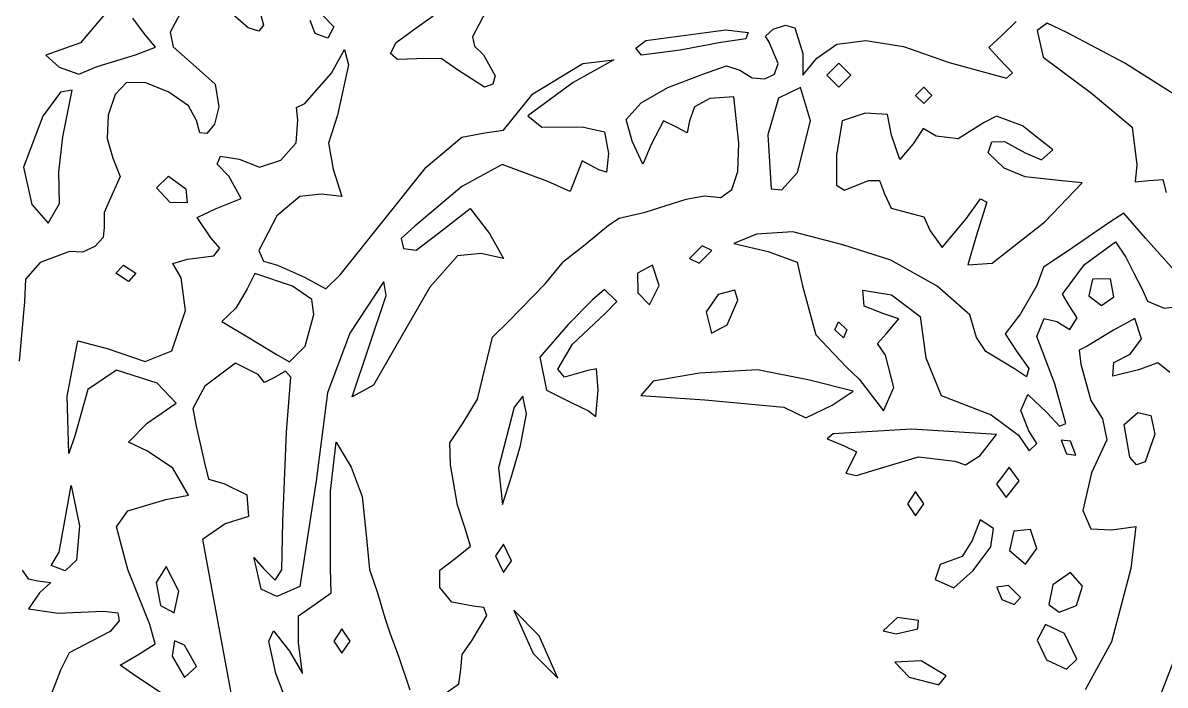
# Model space of a CAD drawing. Extents: x -0.8 to 79.1, y -6.2 to 80.1.
# Drawn here: x 21.43 to 51.43, y 28.22 to 45.61 of the extents above; entities that cross this region are included whole.
import ezdxf

# ---------------------------------------------------------------- set-up
doc = ezdxf.new("R2010")
doc.units = 0

msp = doc.modelspace()

# ---------------------------------------------------------------- linework, layer by layer
at = {"layer": 'Layer 1', "color": 4}
for p, q in [((23.866688, 46.180705), (22.937757, 45.086865)), ((25.606589, 45.946116), (25.292109, 45.366689)), ((27.643156, 45.942002), (27.746502, 45.545753)), ((33.68167, 46.093995), (33.233082, 45.240611)), ((24.608885, 45.324875), (24.318933, 45.729625)), ((27.34053, 45.478543), (26.943407, 45.826155)), ((29.101057, 45.33088), (28.973632, 45.670055)), ((29.277914, 45.826082), (29.596258, 45.507738)), ((31.723581, 45.446987), (32.204829, 45.793194)), ((47.158165, 45.29705), (47.52116, 45.647035)), ((24.91041, 44.971503), (24.608885, 45.324875)), ((25.292109, 45.366689), (25.373477, 44.97915)), ((27.626927, 45.388171), (27.34053, 45.478543)), ((27.746502, 45.545753), (27.626927, 45.388171)), ((29.440232, 45.203456), (29.101057, 45.33088)), ((29.101057, 45.33088), (29.101057, 45.33088)), ((29.596258, 45.507738), (29.440232, 45.203456)), ((31.232563, 45.08897), (31.723581, 45.446987)), ((37.791446, 45.144876), (39.889345, 45.422812)), ((39.889345, 45.422812), (40.478984, 45.355931)), ((40.478984, 45.355931), (40.419917, 45.190991)), ((40.932944, 45.25944), (41.137137, 45.442485)), ((41.137137, 45.442485), (41.460956, 45.551648)), ((41.460956, 45.551648), (41.702759, 45.477737)), ((41.702759, 45.477737), (41.910231, 44.805479)), ((48.3298, 45.60219), (48.06556, 45.406471)), ((48.06556, 45.406471), (48.230192, 44.704549)), ((48.85068, 45.353907), (48.3298, 45.60219)), ((50.369208, 44.553762), (48.85068, 45.353907)), ((22.937757, 45.086865), (22.032865, 44.761211)), ((31.080492, 44.803603), (31.232563, 45.08897)), ((33.233082, 45.240611), (33.290845, 44.999879)), ((37.531957, 44.939483), (37.791446, 45.144876)), ((39.764358, 45.091579), (38.692034, 44.889155)), ((40.419917, 45.190991), (39.764358, 45.091579)), ((41.029342, 45.100133), (40.932944, 45.25944)), ((41.268825, 44.540193), (41.029342, 45.100133)), ((42.281627, 44.684877), (42.804829, 45.045998)), ((42.804829, 45.045998), (43.566448, 45.146624)), ((43.566448, 45.146624), (44.55465, 44.987154)), ((46.801834, 44.962738), (47.158165, 45.29705)), ((22.032865, 44.761211), (22.380485, 44.445202)), ((23.381104, 44.460555), (24.389191, 44.764946)), ((24.389191, 44.764937), (24.91041, 44.971503)), ((24.389191, 44.764946), (24.389191, 44.764937)), ((25.373477, 44.97915), (25.901576, 44.517776)), ((29.53324, 44.287423), (29.873714, 44.905121)), ((29.873714, 44.905121), (29.981054, 44.506902)), ((31.263639, 44.644228), (31.080492, 44.803603)), ((33.290845, 44.999879), (33.522499, 44.765002)), ((33.522499, 44.765002), (33.830967, 44.217386)), ((37.674152, 44.756776), (37.531957, 44.939483)), ((38.692034, 44.889155), (37.674152, 44.756776)), ((37.674152, 44.756776), (37.674152, 44.756776)), ((41.910231, 44.805479), (41.914945, 44.234374)), ((44.55465, 44.987154), (45.757603, 44.567986)), ((47.073304, 44.662451), (46.801834, 44.962738)), ((22.380485, 44.445202), (22.900085, 44.263735)), ((22.900085, 44.263735), (23.381104, 44.460555)), ((25.901576, 44.517776), (26.480925, 43.997752)), ((29.981054, 44.506902), (29.693557, 43.184628)), ((31.778279, 44.664187), (31.263639, 44.644228)), ((32.412559, 44.676306), (31.778279, 44.664187)), ((32.872313, 44.355461), (32.412559, 44.676306)), ((34.819442, 43.746413), (36.13148, 44.542817)), ((36.946074, 44.633866), (35.88337, 44.042807)), ((36.13148, 44.542817), (36.946074, 44.633866)), ((39.286022, 44.264433), (39.912504, 44.483484)), ((39.912504, 44.483484), (40.262514, 44.370549)), ((41.166959, 44.264202), (41.268825, 44.540193)), ((41.914945, 44.234374), (42.281627, 44.684877)), ((42.860547, 44.552709), (42.542206, 44.234365)), ((43.178891, 44.234365), (42.860547, 44.552709)), ((45.757603, 44.567986), (47.260093, 44.156477)), ((47.422036, 44.29795), (47.073304, 44.662451)), ((48.230192, 44.704549), (49.497279, 43.764908)), ((51.752815, 43.671661), (50.369208, 44.553762)), ((28.829198, 43.491565), (29.53324, 44.287423)), ((33.555392, 43.916086), (32.872313, 44.355461)), ((33.830967, 44.217386), (33.767479, 44.002545)), ((38.371664, 43.911311), (39.286022, 44.264433)), ((40.262514, 44.370549), (40.58586, 44.166241)), ((40.58586, 44.166241), (40.913323, 44.135172)), ((40.913323, 44.135172), (41.166959, 44.264202)), ((42.542206, 44.234365), (42.860547, 43.916024)), ((42.860547, 43.916024), (43.178891, 44.234365)), ((43.178891, 44.234365), (43.178891, 44.234365)), ((47.260093, 44.156477), (47.422036, 44.29795)), ((22.722543, 43.841474), (22.418778, 43.784745)), ((22.473262, 42.616868), (22.722543, 43.841474)), ((24.151253, 44.038845), (23.851605, 43.730117)), ((24.652984, 44.032303), (24.151253, 44.038845)), ((25.260642, 43.792263), (24.652984, 44.032303)), ((26.480925, 43.997752), (26.577733, 43.401869)), ((33.767479, 44.002545), (33.555392, 43.916086)), ((35.88337, 44.042807), (34.689734, 43.171562)), ((37.67096, 43.50654), (38.371664, 43.911311)), ((41.852461, 43.912767), (41.277669, 43.63315)), ((42.114314, 43.033816), (41.852461, 43.912767)), ((45.088948, 43.916024), (44.87672, 43.703793)), ((45.301177, 43.703793), (45.088948, 43.916024)), ((22.418778, 43.784745), (21.948505, 43.158963)), ((23.851605, 43.730117), (23.671389, 43.184568)), ((25.772887, 43.427465), (25.260642, 43.792263)), ((34.053049, 42.791583), (34.819442, 43.746413)), ((39.474764, 43.619132), (39.067724, 43.406775)), ((40.106112, 43.663887), (39.474764, 43.619132)), ((40.236685, 42.451836), (40.106112, 43.663887)), ((41.277669, 43.63315), (40.998989, 42.66957)), ((44.87672, 43.703793), (45.088948, 43.491565)), ((45.088948, 43.491565), (45.301177, 43.703793)), ((45.301177, 43.703793), (45.301177, 43.703793)), ((49.497279, 43.764908), (50.566602, 42.873462)), ((25.988378, 43.04665), (25.772887, 43.427465)), ((26.577733, 43.401869), (26.457113, 42.950623)), ((28.614169, 43.389162), (28.829198, 43.491565)), ((28.646055, 43.051899), (28.614169, 43.389162)), ((37.274363, 43.075048), (37.67096, 43.50654)), ((39.067724, 43.406775), (38.934308, 43.037085)), ((43.55029, 43.239727), (42.947168, 43.038671)), ((44.136115, 43.198258), (43.55029, 43.239727)), ((21.948505, 43.158963), (21.440504, 41.821768)), ((23.671389, 43.184568), (23.641279, 42.571221)), ((26.070954, 42.717874), (25.988378, 43.04665)), ((26.457113, 42.950623), (26.257693, 42.704244)), ((28.601797, 42.457923), (28.646055, 43.051899)), ((29.693557, 43.184628), (29.455884, 42.453236)), ((34.689734, 43.171562), (35.061133, 42.86598)), ((37.431303, 42.503172), (37.274363, 43.075048)), ((38.258351, 43.032582), (37.940496, 42.430432)), ((38.610836, 42.859144), (38.258351, 43.032582)), ((38.934308, 43.037085), (38.874713, 42.722391)), ((41.774996, 41.68015), (42.114314, 43.033816)), ((42.947168, 43.038671), (42.794736, 42.137536)), ((44.240035, 42.656097), (44.136115, 43.198258)), ((46.679849, 42.992537), (45.997937, 42.563409)), ((47.001124, 43.156587), (46.679849, 42.992537)), ((47.681837, 42.908598), (47.001124, 43.156587)), ((48.477695, 42.27125), (47.681837, 42.908598)), ((22.37171, 41.698192), (22.473262, 42.616868)), ((26.257693, 42.704244), (26.070954, 42.717874)), ((32.021501, 41.821752), (32.954364, 42.610032)), ((32.954364, 42.610032), (33.560156, 42.720345)), ((33.560156, 42.720345), (34.053049, 42.791583)), ((35.061133, 42.86598), (36.122277, 42.879301)), ((36.122277, 42.879301), (36.703167, 42.751543)), ((36.703167, 42.751543), (36.81202, 42.175729)), ((38.874713, 42.722391), (38.610836, 42.859144)), ((40.998989, 42.66957), (41.078988, 41.254021)), ((44.463069, 42.024162), (44.240035, 42.656097)), ((45.078619, 42.836264), (44.815227, 42.430423)), ((45.412626, 42.634019), (45.078619, 42.836264)), ((45.997937, 42.563409), (45.412626, 42.634019)), ((50.566602, 42.873462), (50.689245, 41.880731)), ((23.641279, 42.571221), (23.79195, 42.059098)), ((28.202833, 42.004229), (28.601797, 42.457923)), ((29.455884, 42.453236), (29.574044, 41.766222)), ((37.71219, 41.89986), (37.431303, 42.503172)), ((37.940496, 42.430432), (37.71219, 41.89986)), ((40.207321, 41.706828), (40.236685, 42.451836)), ((44.815227, 42.430423), (44.463069, 42.024162)), ((46.786777, 42.198324), (46.881262, 42.488841)), ((46.881262, 42.488841), (47.214542, 42.49105)), ((47.214542, 42.49105), (47.757639, 42.192575)), ((23.79195, 42.059098), (23.978399, 41.577513)), ((26.526638, 41.898033), (26.614677, 42.105665)), ((26.614677, 42.105665), (27.11045, 42.029919)), ((27.11045, 42.029919), (27.641578, 41.818876)), ((36.81202, 42.175729), (36.758963, 41.691142)), ((42.794736, 42.137536), (42.802693, 41.348436)), ((47.198709, 41.793736), (46.786777, 42.198324)), ((47.757639, 42.192575), (48.186281, 42.012561)), ((48.186281, 42.012561), (48.477695, 42.27125)), ((21.440504, 41.821768), (21.657811, 40.83777)), ((26.838937, 41.580263), (26.526638, 41.898033)), ((27.641578, 41.818876), (28.202833, 42.004229)), ((29.574044, 41.766222), (29.808483, 41.048697)), ((29.762255, 38.997475), (32.021501, 41.821752)), ((34.020923, 41.891082), (32.959046, 41.310975)), ((35.214473, 41.443712), (34.020923, 41.891082)), ((36.119917, 41.987089), (35.963106, 41.581491)), ((36.557345, 41.751273), (36.119917, 41.987089)), ((36.758963, 41.691142), (36.557345, 41.751273)), ((47.753586, 41.562449), (47.198709, 41.793736)), ((50.689245, 41.880731), (50.647451, 41.438715)), ((22.3903, 40.864522), (22.37171, 41.698192)), ((23.978399, 41.577513), (23.760056, 41.080913)), ((24.935516, 41.27551), (25.25223, 41.581507)), ((25.25223, 41.581507), (25.702907, 41.254011)), ((27.162302, 40.995565), (26.838937, 41.580263)), ((35.803784, 41.178569), (35.214473, 41.443712)), ((35.963106, 41.581491), (35.803784, 41.178569)), ((40.050921, 41.235727), (40.207321, 41.706828)), ((41.362398, 41.221057), (41.774996, 41.68015)), ((41.774996, 41.68015), (41.774996, 41.68015)), ((43.006964, 41.215203), (43.639517, 41.47126)), ((43.639517, 41.47126), (43.930616, 41.472865)), ((43.930616, 41.472865), (44.063976, 41.1235)), ((48.637309, 41.470131), (47.753586, 41.562449)), ((49.252639, 41.404416), (48.637309, 41.470131)), ((50.647451, 41.438715), (51.002452, 41.46622)), ((51.002452, 41.46622), (51.366951, 41.492017)), ((51.366951, 41.492017), (51.455808, 41.151483)), ((25.298628, 40.893334), (24.935516, 41.27551)), ((25.702907, 41.254011), (25.738698, 40.883715)), ((29.260371, 41.108461), (28.698927, 41.048989)), ((29.808483, 41.048697), (29.260371, 41.108461)), ((32.959046, 41.310975), (31.718532, 40.271096)), ((39.759125, 41.025827), (40.050921, 41.235727)), ((41.078988, 41.254021), (41.362398, 41.221057)), ((42.802693, 41.348436), (43.006964, 41.215203)), ((44.063976, 41.1235), (44.23678, 40.741827)), ((48.272378, 40.383223), (49.252639, 41.404416)), ((21.657811, 40.83777), (22.088474, 40.346968)), ((22.088474, 40.346968), (22.390297, 40.864525)), ((22.390297, 40.864525), (22.3903, 40.864522)), ((23.760056, 41.080913), (23.565791, 40.629802)), ((25.738698, 40.883715), (25.298628, 40.893334)), ((25.298628, 40.893334), (25.298628, 40.893334)), ((26.506415, 40.732594), (27.162302, 40.995565)), ((28.698927, 41.048989), (28.101345, 40.544369)), ((37.769662, 40.637971), (38.848665, 40.977953)), ((38.848665, 40.977953), (39.323572, 41.064423)), ((39.323572, 41.064423), (39.759125, 41.025827)), ((46.20792, 40.464602), (46.582559, 40.989183)), ((46.744472, 40.901645), (46.46328, 40.011711)), ((46.582559, 40.989183), (46.744472, 40.901645)), ((23.565791, 40.629802), (23.559396, 40.248278)), ((26.007647, 40.500305), (26.506415, 40.732594)), ((28.101345, 40.544369), (27.621523, 39.630285)), ((32.344876, 40.086229), (33.17352, 40.731234)), ((33.17352, 40.731234), (33.681427, 40.077734)), ((37.093329, 40.479628), (37.769662, 40.637971)), ((44.23678, 40.741827), (44.664492, 40.629758)), ((44.664492, 40.629758), (45.090389, 40.519153)), ((45.090389, 40.519153), (45.262882, 40.148964)), ((50.347839, 40.608013), (49.980365, 40.378321)), ((50.915358, 39.959963), (50.347839, 40.608013)), ((23.559396, 40.248278), (23.537399, 39.973523)), ((26.359769, 39.964165), (26.007647, 40.500305)), ((31.718532, 40.271096), (31.359707, 39.947731)), ((36.195824, 39.788166), (36.812022, 40.300591)), ((36.812022, 40.300591), (37.093329, 40.479628)), ((45.572385, 39.708246), (46.20792, 40.464602)), ((46.888573, 39.303771), (48.272378, 40.383223)), ((48.272378, 40.383223), (48.272378, 40.383223)), ((49.980365, 40.378321), (48.856014, 39.602337)), ((23.537399, 39.973523), (23.320793, 39.73444)), ((26.603416, 39.697783), (26.359769, 39.964165)), ((31.359707, 39.947731), (31.420463, 39.682011)), ((31.754867, 39.636959), (32.344876, 40.086229)), ((33.681427, 40.077734), (34.052606, 39.425578)), ((40.699103, 40.061588), (40.101582, 39.814966)), ((41.654135, 40.120595), (40.699103, 40.061588)), ((42.966668, 39.781844), (41.654135, 40.120595)), ((45.262882, 40.148964), (45.572385, 39.708246)), ((46.46328, 40.011711), (46.250792, 39.255751)), ((51.966351, 38.780934), (50.915358, 39.959963)), ((22.652929, 39.609392), (21.879867, 39.315427)), ((22.996871, 39.592554), (22.652929, 39.609392)), ((23.320793, 39.73444), (22.996871, 39.592554)), ((26.44239, 39.489267), (26.603416, 39.697783)), ((27.621523, 39.630285), (27.748084, 39.350183)), ((31.420463, 39.682011), (31.754867, 39.636959)), ((35.632064, 39.355088), (36.195824, 39.788166)), ((39.270395, 39.755002), (38.934317, 39.41883)), ((39.18871, 39.30174), (39.522417, 39.631801)), ((39.522417, 39.631801), (39.270395, 39.755002)), ((39.522417, 39.631801), (39.522417, 39.631801)), ((40.101582, 39.814966), (41.003553, 39.606945)), ((44.226173, 39.379889), (42.966668, 39.781844)), ((49.317202, 39.263317), (50.127867, 39.85569)), ((50.127867, 39.85569), (50.39467, 39.459222)), ((21.879867, 39.315427), (21.492232, 38.875711)), ((25.362604, 39.291332), (25.752647, 39.403872)), ((25.752647, 39.403872), (26.44239, 39.489267)), ((27.748084, 39.350183), (28.118193, 39.246991)), ((32.846671, 39.488743), (32.114055, 38.669587)), ((33.464511, 39.554743), (32.846671, 39.488743)), ((34.052606, 39.425578), (33.464511, 39.554743)), ((35.141939, 38.76132), (35.632064, 39.355088)), ((38.934317, 39.41883), (39.18871, 39.30174)), ((41.003553, 39.606945), (41.767784, 39.32449)), ((41.767784, 39.32449), (41.905524, 38.703479)), ((45.444363, 38.693128), (44.226173, 39.379889)), ((48.856014, 39.602337), (48.234301, 39.196906)), ((50.39467, 39.459222), (50.606898, 39.034762)), ((23.866085, 39.034762), (24.065788, 39.246991)), ((24.196954, 38.822534), (23.866085, 39.034762)), ((23.866085, 39.034762), (23.866085, 39.034762)), ((24.065788, 39.246991), (24.396657, 39.034762)), ((24.396657, 39.034762), (24.196954, 38.822534)), ((25.587302, 38.914194), (25.362604, 39.291332)), ((27.519063, 39.024802), (27.318448, 38.628611)), ((28.510594, 38.696844), (27.519063, 39.024802)), ((28.118193, 39.246991), (28.823127, 38.92865)), ((37.962386, 39.246991), (37.570242, 39.038504)), ((37.570242, 39.038504), (37.576847, 38.523345)), ((38.137346, 38.716421), (37.962386, 39.246991)), ((46.250792, 39.255751), (46.888573, 39.303771)), ((48.234301, 39.196906), (48.060156, 38.713932)), ((48.732024, 38.489505), (49.317202, 39.263317)), ((50.606898, 39.034762), (50.819129, 38.635048)), ((21.492232, 38.875711), (21.468662, 38.284373)), ((25.702607, 38.054971), (25.587302, 38.914194)), ((28.823127, 38.92865), (29.382885, 38.627114)), ((29.382885, 38.627114), (29.762255, 38.997475)), ((30.905622, 38.822517), (30.014918, 37.463448)), ((30.971298, 38.451118), (30.905622, 38.822517)), ((34.191488, 37.778701), (35.141939, 38.76132)), ((37.885494, 38.206757), (38.137346, 38.716421)), ((38.137346, 38.716421), (38.137346, 38.716421)), ((48.060156, 38.713932), (47.635699, 37.973621)), ((49.521796, 38.883471), (49.425124, 38.442825)), ((49.996577, 38.892513), (49.521796, 38.883471)), ((50.08775, 38.416569), (49.996577, 38.892513)), ((27.318448, 38.628611), (27.02486, 38.117907)), ((29.013044, 38.343842), (28.510594, 38.696844)), ((30.076546, 35.789904), (30.971298, 38.451118)), ((32.114055, 38.669587), (31.224988, 37.120466)), ((36.705915, 38.610306), (36.387574, 38.337721)), ((37.024259, 38.291962), (36.705915, 38.610306)), ((37.576847, 38.523345), (37.885494, 38.206757)), ((39.694477, 38.481485), (39.371672, 38.026517)), ((40.126436, 38.592482), (39.694477, 38.481485)), ((40.207689, 38.332526), (40.126436, 38.592482)), ((41.905524, 38.703479), (42.256626, 37.42168)), ((43.52248, 38.17023), (43.486598, 38.59311)), ((43.486598, 38.59311), (44.246227, 38.464504)), ((44.246227, 38.464504), (44.99544, 37.897243)), ((46.301345, 37.943054), (45.444363, 38.693128)), ((48.909069, 38.185849), (48.732024, 38.489505)), ((49.425124, 38.442825), (49.757979, 38.185849)), ((49.757979, 38.185849), (50.08775, 38.416569)), ((50.08775, 38.416569), (50.08775, 38.416569)), ((50.819129, 38.635048), (50.964857, 38.30654)), ((21.468662, 38.284373), (21.325637, 36.723673)), ((27.02486, 38.117907), (26.656743, 37.766958)), ((29.073108, 37.952711), (29.013044, 38.343842)), ((36.387574, 38.337721), (35.7521, 37.68975)), ((36.713566, 37.973621), (37.024259, 38.291962)), ((39.927352, 37.680682), (40.207689, 38.332526)), ((40.207689, 38.332526), (40.207689, 38.332526)), ((44.040332, 37.973632), (43.52248, 38.17023)), ((49.1213, 37.867505), (48.909069, 38.185849)), ((50.964857, 38.30654), (51.402756, 38.1208)), ((51.402756, 38.1208), (52.199535, 38.220773)), ((25.335967, 36.999655), (25.702607, 38.054971)), ((28.838491, 37.123376), (29.073108, 37.952711)), ((35.860318, 37.177763), (36.713566, 37.973621)), ((39.371672, 38.026517), (39.512121, 37.466558)), ((44.434603, 37.838059), (44.040332, 37.973632)), ((44.110382, 37.452097), (44.434603, 37.838059)), ((44.99544, 37.897243), (45.142923, 36.81231)), ((46.477225, 37.351157), (46.301345, 37.943054)), ((47.635699, 37.973621), (47.225392, 37.446174)), ((48.059566, 37.377466), (48.254998, 37.846327)), ((48.254998, 37.846327), (48.588589, 37.764853)), ((48.929951, 37.558994), (49.1213, 37.867505)), ((50.635258, 37.849841), (50.071793, 37.544022)), ((50.811669, 37.310569), (50.635258, 37.849841)), ((26.656743, 37.766958), (27.367857, 37.336933)), ((33.765722, 37.360487), (34.191488, 37.778701)), ((35.7521, 37.68975), (35.008141, 36.831096)), ((39.512121, 37.466558), (39.927352, 37.680682)), ((42.754434, 37.549161), (42.848022, 37.761393)), ((42.979188, 37.336933), (42.754434, 37.549161)), ((42.754434, 37.549161), (42.754434, 37.549161)), ((42.848022, 37.761393), (43.072775, 37.549161)), ((43.072775, 37.549161), (42.979188, 37.336933)), ((48.588589, 37.764853), (48.929951, 37.558994)), ((50.071793, 37.544022), (49.381991, 37.124569)), ((22.59299, 35.80901), (22.8713, 37.261808)), ((22.8713, 37.261808), (23.640072, 37.060491)), ((27.367857, 37.336933), (28.110658, 36.896017)), ((30.014918, 37.463448), (29.428571, 35.895409)), ((33.572128, 36.558482), (33.765722, 37.360487)), ((42.256626, 37.42168), (43.056985, 36.575371)), ((43.878323, 37.190552), (44.110382, 37.452097)), ((46.720275, 36.984847), (46.477225, 37.351157)), ((47.225392, 37.446174), (47.529583, 36.989224)), ((48.530713, 36.127938), (48.059566, 37.377466)), ((50.513305, 36.912341), (50.811669, 37.310569)), ((23.640072, 37.060491), (24.641956, 36.715561)), ((24.641956, 36.715561), (25.335967, 36.999655)), ((28.430292, 36.710596), (28.838491, 37.123376)), ((28.838491, 37.123376), (28.838491, 37.123376)), ((31.224988, 37.120466), (30.636173, 36.099391)), ((35.482608, 36.518478), (35.860318, 37.177763)), ((44.088115, 36.882505), (43.878323, 37.190552)), ((47.476526, 36.528996), (46.720275, 36.984847)), ((47.529583, 36.989224), (47.847927, 36.538535)), ((49.381991, 37.124569), (49.176781, 37.015152)), ((49.176781, 37.015152), (49.219787, 36.647055)), ((50.081911, 36.694734), (50.513305, 36.912341)), ((27.012979, 36.674737), (26.20458, 36.069146)), ((27.611524, 36.376472), (27.012979, 36.674737)), ((28.110658, 36.896017), (28.430292, 36.710596)), ((35.008141, 36.831096), (35.183724, 35.963722)), ((44.302083, 36.035369), (44.088115, 36.882505)), ((45.142923, 36.81231), (45.549757, 35.828443)), ((49.219787, 36.647055), (49.481511, 35.692026)), ((50.055391, 36.33196), (50.081911, 36.694734)), ((51.238447, 36.683541), (50.734663, 36.499473)), ((51.553595, 36.42905), (51.238447, 36.683541)), ((23.888658, 36.48802), (23.130163, 35.981297)), ((24.950851, 36.150255), (23.888658, 36.48802)), ((27.771972, 36.171369), (27.611524, 36.376472)), ((28.321145, 36.460781), (28.03445, 36.300602)), ((28.46242, 36.30643), (28.321145, 36.460781)), ((33.364875, 35.732424), (33.572128, 36.558482)), ((35.650636, 36.311324), (35.482608, 36.518478)), ((36.270898, 36.479254), (35.650636, 36.311324)), ((36.497783, 36.523711), (36.270898, 36.479254)), ((36.536983, 35.966205), (36.497783, 36.523711)), ((39.199422, 36.411769), (37.980672, 36.199639)), ((40.724205, 36.499869), (39.199422, 36.411769)), ((42.092578, 36.226668), (40.724205, 36.499869)), ((43.056985, 36.575371), (43.391125, 36.255365)), ((47.786404, 36.317267), (47.476526, 36.528996)), ((47.847927, 36.538535), (47.786404, 36.317267)), ((50.734663, 36.499473), (50.055391, 36.33196)), ((25.451278, 35.628557), (24.950851, 36.150255)), ((26.20458, 36.069146), (25.893894, 35.482423)), ((28.03445, 36.300602), (27.771972, 36.171369)), ((28.351483, 34.859702), (28.46242, 36.30643)), ((30.636173, 36.099391), (30.076546, 35.789904)), ((37.980672, 36.199639), (37.660947, 35.822517)), ((43.234669, 35.936699), (42.092578, 36.226668)), ((43.391125, 36.255365), (44.029057, 35.42689)), ((44.029057, 35.42689), (44.302083, 36.035369)), ((48.82098, 35.093996), (48.530713, 36.127938)), ((22.634072, 34.306078), (22.59299, 35.80901)), ((23.130163, 35.981297), (22.801691, 34.796024)), ((29.428571, 35.895409), (29.134012, 33.590272)), ((32.989675, 35.106164), (33.364875, 35.732424)), ((34.555179, 35.809191), (34.329037, 35.516642)), ((34.651792, 35.347966), (34.555179, 35.809191)), ((35.183724, 35.963722), (35.829316, 35.639104)), ((36.4769, 35.270754), (36.536983, 35.966205)), ((36.536983, 35.966205), (36.536983, 35.966205)), ((37.660947, 35.822517), (39.341826, 35.711661)), ((39.341826, 35.711661), (41.411057, 35.522473)), ((42.683676, 35.575672), (43.234669, 35.936699)), ((45.549757, 35.828443), (46.862232, 35.3203)), ((47.64058, 35.434399), (47.822042, 35.851332)), ((47.822042, 35.851332), (48.329415, 35.373818)), ((24.6946, 35.097985), (25.451278, 35.628557)), ((25.893894, 35.482423), (25.977899, 35.021955)), ((34.329037, 35.516642), (33.920345, 33.9281)), ((35.829316, 35.639104), (36.281459, 35.426876)), ((36.281459, 35.426876), (36.4769, 35.270754)), ((41.411057, 35.522473), (41.989913, 35.244072)), ((41.989913, 35.244072), (42.683676, 35.575672)), ((42.683676, 35.575672), (42.683676, 35.575672)), ((47.847922, 34.896304), (47.64058, 35.434399)), ((49.481511, 35.692026), (49.78998, 35.214512)), ((34.494109, 34.509662), (34.651792, 35.347966)), ((46.862232, 35.3203), (47.576726, 34.780539)), ((48.329415, 35.373818), (48.659458, 35.019231)), ((49.78998, 35.214512), (49.903049, 34.665925)), ((50.358938, 35.061655), (50.713008, 35.381116)), ((50.713008, 35.381116), (51.056887, 35.302593)), ((51.056887, 35.302593), (51.159514, 34.808293)), ((24.202863, 34.604002), (24.6946, 35.097985)), ((25.977899, 35.021955), (26.200592, 34.061327)), ((28.253055, 32.51883), (28.351483, 34.859702)), ((32.646136, 34.580927), (32.989675, 35.106164)), ((42.713473, 34.821737), (42.554104, 34.685861)), ((44.770604, 34.945244), (42.713473, 34.821737)), ((46.999006, 34.799589), (44.770604, 34.945244)), ((48.06015, 34.565435), (47.847922, 34.896304)), ((48.659458, 35.019231), (48.82098, 35.093996)), ((50.502828, 34.21014), (50.358938, 35.061655)), ((51.159514, 34.808293), (50.902768, 34.082614)), ((22.801691, 34.796024), (22.634072, 34.306078)), ((24.703109, 34.365734), (24.202863, 34.604002)), ((29.50841, 33.316999), (29.653185, 34.59664)), ((29.653185, 34.59664), (30.049174, 33.945491)), ((32.659642, 34.005179), (32.646136, 34.580927)), ((34.265286, 33.699128), (34.494109, 34.509662)), ((42.554104, 34.685861), (43.001562, 34.507342)), ((43.001562, 34.507342), (43.326689, 34.348922)), ((46.569534, 34.255081), (46.999006, 34.799589)), ((47.576726, 34.780539), (47.859491, 34.377288)), ((47.859491, 34.377288), (48.06015, 34.565449)), ((48.06015, 34.565449), (48.06015, 34.565435)), ((48.947973, 34.623945), (48.696835, 34.65578)), ((48.696835, 34.65578), (48.838321, 34.29499)), ((49.08946, 34.263158), (48.947973, 34.623945)), ((48.947973, 34.623945), (48.947973, 34.623945)), ((49.903049, 34.665925), (49.501371, 33.794198)), ((25.363133, 33.919337), (24.703109, 34.365734)), ((43.326689, 34.348922), (43.187806, 34.058132)), ((43.932303, 33.913634), (44.95116, 34.214797)), ((44.95116, 34.214797), (45.90781, 34.098667)), ((46.185116, 34.00826), (46.569534, 34.255081)), ((48.838321, 34.29499), (49.08946, 34.263158)), ((50.679758, 34.002434), (50.502828, 34.21014)), ((50.502828, 34.21014), (50.502828, 34.21014)), ((25.776135, 33.205942), (25.363133, 33.919337)), ((26.200592, 34.061327), (26.303134, 33.626746)), ((30.049174, 33.945491), (30.342568, 33.172462)), ((32.845626, 32.950808), (32.659642, 34.005179)), ((33.920345, 33.9281), (34.021466, 32.966722)), ((43.187806, 34.058132), (43.039568, 33.789383)), ((43.322689, 33.729047), (43.932303, 33.913634)), ((43.932303, 33.913634), (43.932303, 33.913634)), ((45.90781, 34.098667), (46.185116, 34.00826)), ((47.332911, 33.941275), (46.999006, 33.499134)), ((47.598195, 33.587464), (47.332911, 33.941275)), ((50.902768, 34.082614), (50.679758, 34.002434)), ((26.303134, 33.626746), (26.708458, 33.516801)), ((34.021466, 32.966722), (34.265286, 33.699128)), ((34.265286, 33.699128), (34.265286, 33.699128)), ((43.039568, 33.789383), (43.322689, 33.729047)), ((49.501371, 33.794198), (49.273728, 32.807041)), ((22.54194, 32.628784), (22.698828, 33.463761)), ((22.698828, 33.463761), (22.911056, 32.405526)), ((26.708458, 33.516801), (27.307091, 33.22144)), ((29.134012, 33.590272), (28.702652, 30.810886)), ((29.502907, 31.29497), (29.50841, 33.316999)), ((46.999006, 33.499134), (47.259878, 33.149682)), ((47.259878, 33.149682), (47.598195, 33.587464)), ((47.598195, 33.587464), (47.598195, 33.587464)), ((24.182156, 32.798605), (25.180012, 33.092362)), ((25.180012, 33.092362), (25.776135, 33.205942)), ((27.307091, 33.22144), (27.356014, 32.648737)), ((30.342568, 33.172462), (30.445162, 32.172775)), ((44.87672, 33.30459), (44.664492, 32.986246)), ((45.088948, 32.986246), (44.87672, 33.30459)), ((23.886999, 32.379165), (24.182156, 32.798605)), ((33.044963, 32.331807), (32.845626, 32.950808)), ((44.664492, 32.986246), (44.87672, 32.667902)), ((44.87672, 32.667902), (45.088948, 32.986246)), ((45.088948, 32.986246), (45.088948, 32.986246)), ((49.273728, 32.807041), (49.47851, 32.322024)), ((22.382768, 31.714285), (22.54194, 32.628784)), ((26.74339, 32.45566), (26.142671, 32.04486)), ((27.356014, 32.648737), (26.74339, 32.45566)), ((28.228191, 31.24546), (28.253055, 32.51883)), ((46.576048, 32.562718), (46.362321, 32.018692)), ((46.921171, 32.338962), (46.576048, 32.562718)), ((22.911056, 32.405526), (22.836853, 31.501971)), ((24.18519, 31.259947), (23.886999, 32.379165)), ((30.445162, 32.172775), (30.53123, 31.261023)), ((33.182872, 31.870968), (33.044963, 32.331807)), ((46.849473, 31.850629), (46.921171, 32.338962)), ((47.4592, 32.265533), (47.339169, 31.754003)), ((47.893938, 32.30452), (47.4592, 32.265533)), ((48.06015, 31.806464), (47.893938, 32.30452)), ((49.47851, 32.322024), (50.024089, 32.296489)), ((50.024089, 32.296489), (50.657568, 32.389465)), ((50.657568, 32.389465), (50.52791, 31.286275)), ((26.142671, 32.04486), (27.023662, 27.309115)), ((32.779679, 31.545276), (33.182872, 31.870968)), ((34.053058, 31.925105), (33.840829, 31.619286)), ((34.265286, 31.48812), (34.053058, 31.925105)), ((46.362321, 32.018692), (46.097035, 31.603513)), ((46.386626, 31.235359), (46.849473, 31.850629)), ((47.764514, 31.394533), (48.06015, 31.806464)), ((48.06015, 31.806464), (48.06015, 31.806464)), ((22.168256, 31.366446), (22.382768, 31.714285)), ((27.551524, 31.324101), (27.497076, 31.57299)), ((27.497076, 31.57299), (27.748595, 31.2884)), ((32.377677, 31.237762), (32.779679, 31.545276)), ((33.840829, 31.619286), (34.053058, 31.182304)), ((46.097035, 31.603513), (45.519132, 31.389979)), ((47.339169, 31.754003), (47.764514, 31.394533)), ((21.41128, 31.245023), (21.568116, 31.015817)), ((22.539656, 31.222704), (22.168256, 31.366446)), ((22.168256, 31.366446), (22.168256, 31.366446)), ((22.836853, 31.501971), (22.539656, 31.222704)), ((24.758589, 29.813428), (24.18519, 31.259947)), ((25.193642, 31.338501), (24.927228, 30.917018)), ((25.524953, 30.688421), (25.193642, 31.338501)), ((27.686189, 30.740471), (27.551524, 31.324101)), ((27.748595, 31.2884), (28.053405, 30.981971)), ((28.053405, 30.981971), (28.228191, 31.24546)), ((29.528896, 30.641807), (29.502907, 31.29497)), ((30.53123, 31.261023), (30.739896, 30.648137)), ((32.377445, 30.786123), (32.377677, 31.237762)), ((34.053058, 31.182304), (34.265286, 31.48812)), ((34.265286, 31.48812), (34.265286, 31.48812)), ((45.519132, 31.389979), (45.392628, 30.993802)), ((45.878516, 30.778121), (46.386626, 31.235359)), ((46.386626, 31.235359), (46.386626, 31.235359)), ((50.52791, 31.286275), (50.020122, 29.36223)), ((21.568116, 31.015817), (21.818951, 30.963402)), ((21.818951, 30.963402), (22.158624, 30.916125)), ((22.158624, 30.916125), (21.865412, 30.647251)), ((24.927228, 30.917018), (25.04408, 30.317388)), ((45.392628, 30.993802), (45.878516, 30.778121)), ((48.941711, 31.182304), (48.484401, 30.852805)), ((49.263259, 30.82146), (48.941711, 31.182304)), ((21.865412, 30.647251), (21.57009, 30.224211)), ((25.401153, 30.12116), (25.524953, 30.688421)), ((25.524953, 30.688421), (25.524953, 30.688421)), ((28.099288, 30.552337), (27.686189, 30.740471)), ((28.702652, 30.810886), (28.099288, 30.552337)), ((29.100407, 30.346602), (29.528896, 30.641807)), ((30.739896, 30.648137), (30.937654, 29.992354)), ((32.697709, 30.402486), (32.377445, 30.786123)), ((47.31735, 30.834601), (47.01094, 30.797962)), ((47.01094, 30.797962), (47.140492, 30.47488)), ((47.635693, 30.522918), (47.31735, 30.834601)), ((48.484401, 30.852805), (48.372748, 30.342685)), ((49.099162, 30.315219), (49.263259, 30.82146)), ((25.04408, 30.317388), (25.401153, 30.12116)), ((28.667172, 30.040133), (29.100407, 30.346602)), ((33.257194, 30.298977), (32.697709, 30.402486)), ((47.140492, 30.47488), (47.464152, 30.339401)), ((47.464152, 30.339401), (47.635693, 30.522918)), ((47.635693, 30.522918), (47.635693, 30.522918)), ((48.372748, 30.342685), (48.65173, 30.135689)), ((48.65173, 30.135689), (49.099162, 30.315225)), ((49.099162, 30.315225), (49.099162, 30.315219)), ((21.57009, 30.224211), (22.350238, 30.110945)), ((22.350238, 30.110945), (23.547749, 30.165159)), ((23.547749, 30.165159), (23.916627, 30.12477)), ((23.916627, 30.12477), (23.958817, 29.911977)), ((28.664512, 29.335039), (28.667172, 30.040133)), ((33.227157, 29.399202), (33.616099, 30.050788)), ((33.531179, 30.256802), (33.257194, 30.298977)), ((33.616099, 30.050788), (33.531179, 30.256802)), ((34.984938, 29.521142), (34.322989, 30.188151)), ((34.322989, 30.188151), (34.82782, 29.049785)), ((23.958817, 29.911977), (23.715887, 29.629365)), ((24.901328, 29.304048), (24.758589, 29.813428)), ((30.937654, 29.992354), (31.067381, 29.599537)), ((44.397645, 29.99746), (44.027798, 29.651291)), ((44.954642, 29.915889), (44.397645, 29.99746)), ((44.936523, 29.696704), (44.954642, 29.915889)), ((48.286498, 29.811543), (48.069857, 29.39964)), ((48.788156, 29.575078), (48.286498, 29.811543)), ((23.715887, 29.629365), (23.229406, 29.379522)), ((27.891393, 29.380877), (28.006984, 29.650953)), ((28.006984, 29.650953), (28.433742, 29.113082)), ((29.808486, 29.696704), (29.596258, 29.37836)), ((30.020714, 29.37836), (29.808486, 29.696704)), ((31.067381, 29.599537), (31.294078, 28.981948)), ((35.477286, 28.402095), (34.984938, 29.521142)), ((34.984938, 29.521142), (34.984938, 29.521142)), ((44.027798, 29.651291), (44.363502, 29.567883)), ((44.363502, 29.567883), (44.936517, 29.696704)), ((44.936517, 29.696704), (44.936523, 29.696704)), ((49.114543, 28.900845), (48.788156, 29.575078)), ((23.229406, 29.379522), (22.641175, 29.069619)), ((24.449714, 29.021721), (24.901328, 29.304048)), ((25.409904, 29.386346), (25.351685, 28.979887)), ((25.670028, 29.272244), (25.409904, 29.386346)), ((25.988371, 28.715688), (25.670028, 29.272244)), ((28.073531, 28.529301), (27.891393, 29.380877)), ((28.433742, 29.113082), (28.770394, 28.529452)), ((28.770394, 28.529452), (28.664512, 29.335039)), ((29.596258, 29.37836), (29.808486, 29.060016)), ((29.808486, 29.060016), (30.020714, 29.37836)), ((30.020714, 29.37836), (30.020714, 29.37836)), ((32.967901, 29.023842), (33.227157, 29.399202)), ((48.069857, 29.39964), (48.314824, 28.890234)), ((50.020122, 29.36223), (49.32748, 28.101118)), ((51.121996, 27.468167), (51.787944, 29.205911)), ((22.641175, 29.069619), (22.413213, 28.617788)), ((23.985916, 28.747522), (24.449714, 29.021721)), ((25.351685, 28.979887), (25.670028, 28.423331)), ((31.294078, 28.981948), (31.58917, 28.100901)), ((32.931995, 28.629523), (32.967901, 29.023842)), ((34.82782, 29.049785), (35.477286, 28.402095)), ((45.02325, 28.864822), (44.333527, 28.827366)), ((44.333527, 28.827366), (44.703915, 28.43499)), ((45.676433, 28.464818), (45.02325, 28.864822)), ((48.314824, 28.890234), (48.842773, 28.644184)), ((48.842773, 28.644184), (49.114543, 28.900845)), ((49.114543, 28.900845), (49.114543, 28.900845)), ((22.413213, 28.617788), (22.132258, 27.892684)), ((24.396657, 28.460229), (23.985916, 28.747522)), ((25.670028, 28.423331), (25.988371, 28.715688)), ((25.988371, 28.715688), (25.988371, 28.715688)), ((28.539965, 27.322673), (28.073531, 28.529301)), ((32.880781, 28.256207), (32.931995, 28.629523)), ((25.147378, 27.961555), (24.396657, 28.460229)), ((32.461268, 27.960235), (32.880781, 28.256207)), ((44.703915, 28.43499), (45.487204, 28.234519)), ((45.487204, 28.234519), (45.676433, 28.464818)), ((45.676433, 28.464818), (45.676433, 28.464818))]:
    msp.add_line(p, q, dxfattribs=at)

doc.saveas('drawing.dxf')
